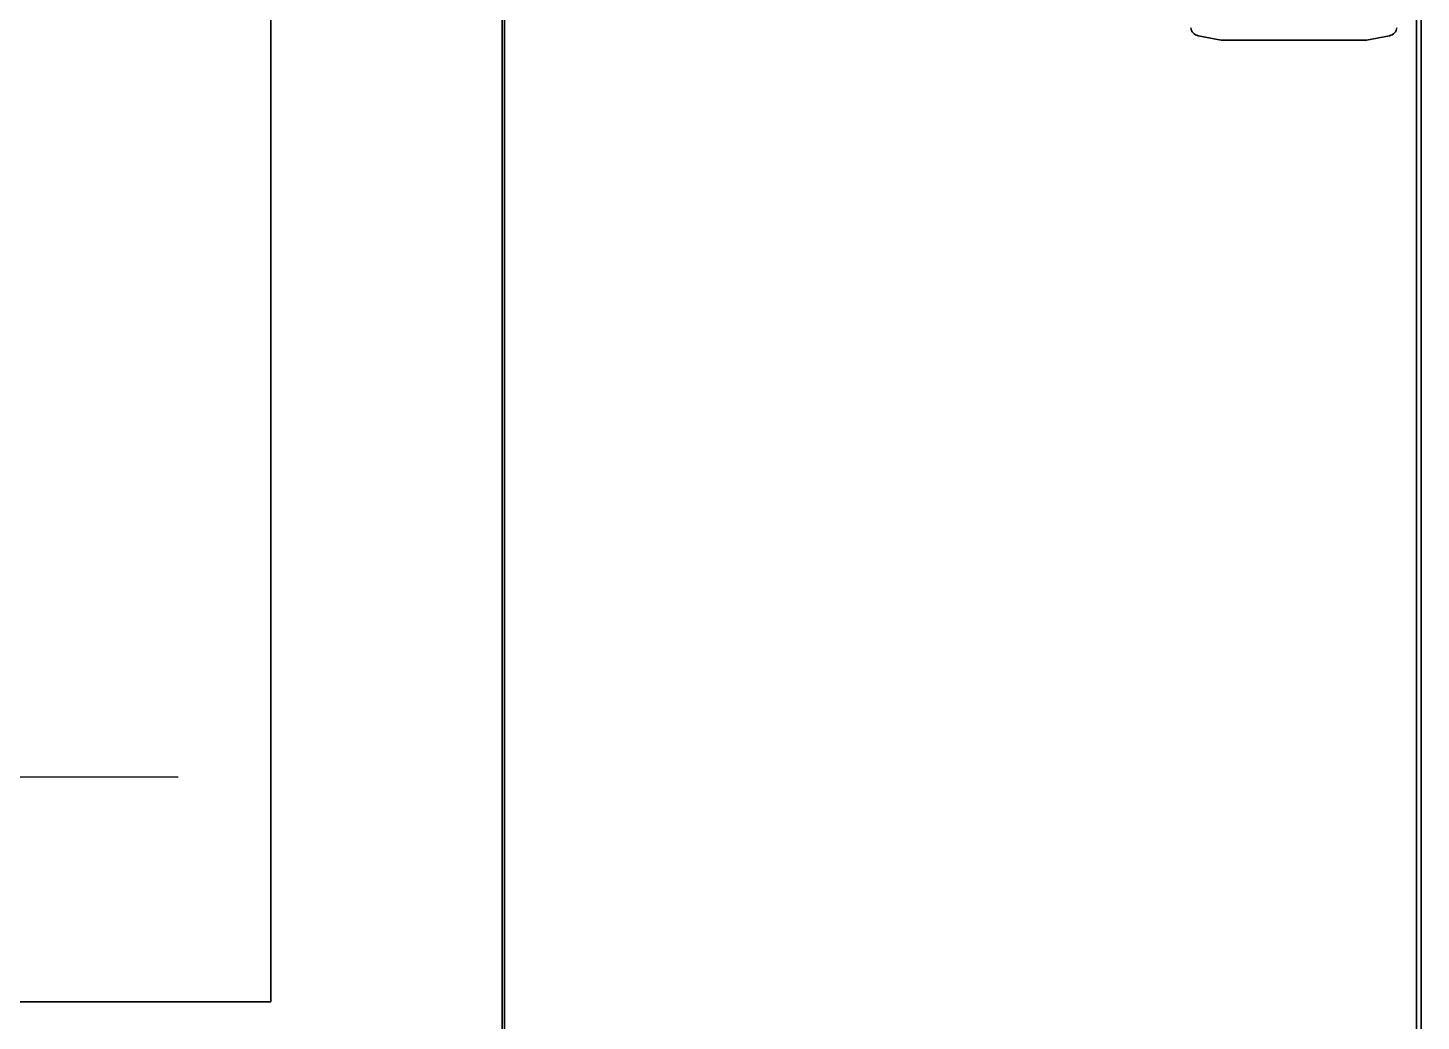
# Model space of a CAD drawing. Header units: inches. Extents: x 90 to 4162, y -443 to 3471.
# Drawn here: x 2699.9 to 3000.9, y 1445.5 to 1660.1 of the extents above; entities that cross this region are included whole.
import ezdxf

# ---------------------------------------------------------------- set-up
doc = ezdxf.new("R2010")
doc.units = ezdxf.units.IN
doc.layers.add('1', color=7, linetype='Continuous', true_color=0xffffff)

msp = doc.modelspace()

# ---------------------------------------------------------------- linework, layer by layer
at = {"color": 2}
msp.add_line((2519.39, 1498.26), (2732.39, 1498.26), dxfattribs=at)
at = {"layer": '1', "color": 7, "linetype": 'Continuous', "lineweight": 35}
for p, q in [((2802.39, 1299.71), (2802.39, 2262.71)), ((2802.89, 1299.46), (2802.89, 2262.96)), ((2999.89, 1299.46), (2999.89, 2262.96)), ((3000.89, 2249.66), (3000.89, 1254.81)), ((2752.39, 1449.71), (2752.39, 2162.71)), ((2952.73, 1658.36), (2957.72, 1657.42)), ((2989.06, 1657.42), (2994.06, 1658.36)), ((2958.09, 1657.38), (2988.69, 1657.38)), ((2499.39, 1449.71), (2752.39, 1449.71))]:
    msp.add_line(p, q, dxfattribs=at)
for centre, start, end in [((2953.1, 1660.33), 187.6724, 259.2776), ((2993.68, 1660.33), 280.7224, 352.3276), ((2958.09, 1659.38), 259.2776, 270), ((2988.69, 1659.38), 270, 280.7224)]:
    msp.add_arc(centre, 2, start, end, dxfattribs=at)

doc.saveas('drawing.dxf')
